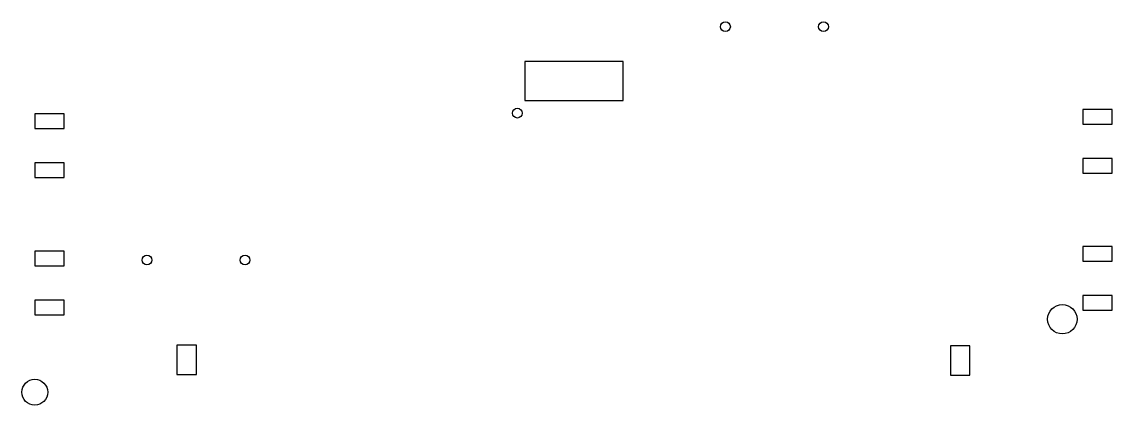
# Model space of a CAD drawing. Header units: millimetres. Extents: x -56 to 55, y -22 to 17.
import ezdxf

# ---------------------------------------------------------------- set-up
doc = ezdxf.new("R2010")
doc.units = ezdxf.units.MM
doc.layers.add('Sketch001', color=7, linetype='CONTINUOUS')

msp = doc.modelspace()

# ---------------------------------------------------------------- linework, layer by layer
at = {"layer": 'Sketch001'}
for p, q in [((5, 13.36), (-5, 13.36)), ((-5, 13.36), (-5, 9.36)), ((5, 9.36), (5, 13.36)), ((-5, 9.36), (5, 9.36)), ((-54.98, 8.01), (-54.98, 6.51)), ((-51.98, 8.01), (-54.98, 8.01)), ((-51.98, 6.51), (-51.98, 8.01)), ((51.87, 8.46), (51.87, 6.96)), ((54.87, 8.46), (51.87, 8.46)), ((54.87, 6.96), (54.87, 8.46)), ((51.87, 6.96), (54.87, 6.96)), ((-54.98, 6.51), (-51.98, 6.51)), ((51.87, 3.46), (51.87, 1.96)), ((54.87, 3.46), (51.87, 3.46)), ((54.87, 1.96), (54.87, 3.46)), ((-54.98, 3.01), (-54.98, 1.51)), ((-51.98, 3.01), (-54.98, 3.01)), ((-51.98, 1.51), (-51.98, 3.01)), ((-54.98, 1.51), (-51.98, 1.51)), ((51.87, 1.96), (54.87, 1.96)), ((51.87, -5.54), (51.87, -7.04)), ((54.87, -5.54), (51.87, -5.54)), ((54.87, -7.04), (54.87, -5.54)), ((-54.98, -5.99), (-54.98, -7.49)), ((-51.98, -5.99), (-54.98, -5.99)), ((-51.98, -7.49), (-51.98, -5.99)), ((-54.98, -7.49), (-51.98, -7.49)), ((51.87, -7.04), (54.87, -7.04)), ((-54.98, -10.99), (-54.98, -12.49)), ((-51.98, -10.99), (-54.98, -10.99)), ((-51.98, -12.49), (-51.98, -10.99)), ((51.87, -10.54), (51.87, -12.04)), ((54.87, -10.54), (51.87, -10.54)), ((54.87, -12.04), (54.87, -10.54)), ((51.87, -12.04), (54.87, -12.04)), ((-54.98, -12.49), (-51.98, -12.49)), ((-38.48, -15.6), (-40.48, -15.6)), ((-40.48, -15.6), (-40.48, -18.6)), ((-38.48, -18.6), (-38.48, -15.6)), ((40.37, -15.65), (38.37, -15.65)), ((38.37, -15.65), (38.37, -18.65)), ((40.37, -18.65), (40.37, -15.65)), ((-40.48, -18.6), (-38.48, -18.6)), ((38.37, -18.65), (40.37, -18.65))]:
    msp.add_line(p, q, dxfattribs=at)
for centre, radius in [((15.44, 16.9), 0.5), ((25.44, 16.9), 0.5), ((-5.77, 8.08), 0.5), ((-43.54, -6.91), 0.5), ((-33.54, -6.91), 0.5), ((49.79, -12.95), 1.5), ((-54.98, -20.4), 1.32)]:
    msp.add_circle(centre, radius, dxfattribs=at)

doc.saveas('drawing.dxf')
